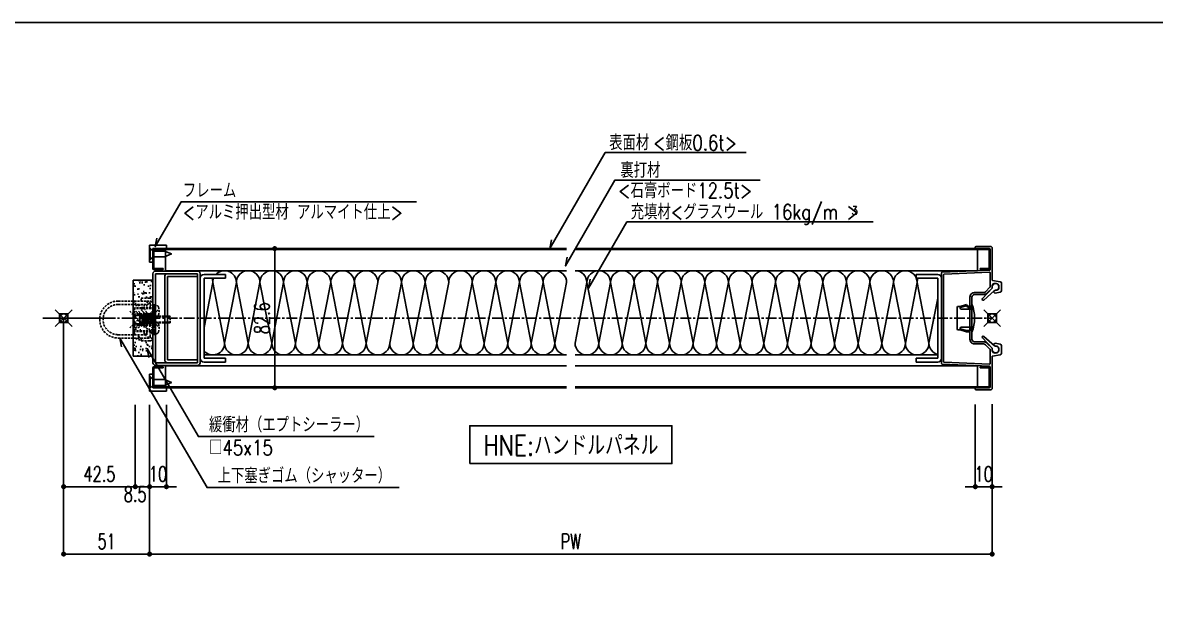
# Model space of a CAD drawing. Extents: x -275225 to 47266, y -41063 to 95295.
# Drawn here: x -229504 to -228832, y -17910 to -17555 of the extents above; entities that cross this region are included whole.
import ezdxf
from ezdxf.enums import TextEntityAlignment as Align

# ---------------------------------------------------------------- set-up
doc = ezdxf.new("R2010")
doc.units = 0
doc.header["$LTSCALE"] = 0.2
doc.header["$PDMODE"] = 99
doc.header["$PDSIZE"] = 5
doc.linetypes.add('CENTER', pattern=[50.8, 31.75, -6.35, 6.35, -6.35])
doc.linetypes.add('HIDDEN', pattern=[9.525, 6.35, -3.175])
for name, color, linetype in [('_P18_製品', 4, 'Continuous'), ('_P18_製品寸法', 9, 'Continuous'), ('_基準', 1, 'CENTER'), ('_文字', 3, 'Continuous'), ('_製品寸法', 9, 'Continuous'), ('樹脂', 6, 'Continuous')]:
    doc.layers.add(name, color=color, linetype=linetype)
doc.layers.add('_ポイント', color=1, linetype='Continuous', plot=False)
doc.styles.add('OKAMURA', font='SIMPLEX.shx', dxfattribs={"width": 0.7, "bigfont": 'BIGFONT.shx'})
doc.dimstyles.new('OKAMURA-003', dxfattribs={"dimscale": 3, "dimtxt": 3, "dimasz": 1, "dimexe": 0, "dimexo": 3, "dimgap": 1, "dimtad": 1, "dimdec": 3, "dimdsep": 46, "dimtxsty": 'OKAMURA', "dimblk1": 'DOT', "dimblk2": 'DOT', "dimsah": 1, "dimcen": 0, "dimclrd": 9, "dimclre": 9, "dimclrt": 3, "dimadec": 0, "dimazin": 0, "dimtfac": 1, "dimtdec": 3, "dimtix": 1, "dimtmove": 2, "dimatfit": 3, "dimldrblk": 'NONE', "dimfxl": 0, "dimtolj": 1, "dimarcsym": 0})

# ---------------------------------------------------------------- blocks, each defined once
blk = doc.blocks.new('_DOT')
at = {"color": 0, "linetype": 'ByBlock'}
blk.add_line((-0.5, 0), (-1, 0), dxfattribs=at)
at = {"color": 0, "linetype": 'ByBlock', "const_width": 0.5}
blk.add_lwpolyline([(-0.25, 0, 1), (0.25, 0, 1)], format="xyb", close=True, dxfattribs=at)
blk = doc.blocks.new('*D1585')
at = {"layer": '_製品寸法', "color": 9, "lineweight": -2, "transparency": 16777216}
for p, q in [((51, -51.5), (51, -100)), ((61, -51.5), (61, -100)), ((48, -100), (45, -100)), ((51, -100), (61, -100)), ((64, -100), (67, -100))]:
    blk.add_line(p, q, dxfattribs=at)
at = {"layer": 'Defpoints', "color": 0, "transparency": 16777216}
for p in [(51, -42.5), (61, -42.5), (61, -100)]:
    blk.add_point(p, dxfattribs=at)
at = {"layer": '_製品寸法', "color": 9, "lineweight": -2, "transparency": 16777216, "xscale": 3, "yscale": 3, "zscale": 3}
blk.add_blockref('_DOT', (51, -100), dxfattribs=at)
at = {"layer": '_製品寸法', "color": 9, "lineweight": -2, "transparency": 16777216, "xscale": 3, "yscale": 3, "zscale": 3, "rotation": 180}
blk.add_blockref('_DOT', (61, -100), dxfattribs=at)
at = {"layer": '_製品寸法', "color": 3, "transparency": 16777216, "insert": (56, -92.5), "char_height": 9, "attachment_point": 5, "style": 'OKAMURA'}
blk.add_mtext('\\A1;10', dxfattribs=at)
blk = doc.blocks.new('_None')
blk = doc.blocks.new('*D1586')
at = {"layer": '_製品寸法', "color": 9, "lineweight": -2, "transparency": 16777216}
for p, q in [((51, -51.5), (51, -140)), ((551, -51.5), (551, -140)), ((54, -140), (548, -140))]:
    blk.add_line(p, q, dxfattribs=at)
at = {"layer": 'Defpoints', "color": 0, "transparency": 16777216}
for p in [(51, -42.5), (551, -42.5), (551, -140)]:
    blk.add_point(p, dxfattribs=at)
at = {"layer": '_製品寸法', "color": 9, "lineweight": -2, "transparency": 16777216, "xscale": 3, "yscale": 3, "zscale": 3, "rotation": 180}
blk.add_blockref('_DOT', (51, -140), dxfattribs=at)
at = {"layer": '_製品寸法', "color": 9, "lineweight": -2, "transparency": 16777216, "xscale": 3, "yscale": 3, "zscale": 3}
blk.add_blockref('_DOT', (551, -140), dxfattribs=at)
at = {"layer": '_製品寸法', "color": 3, "transparency": 16777216, "insert": (301, -132.5), "char_height": 9, "attachment_point": 5, "style": 'OKAMURA'}
blk.add_mtext('\\A1;PW', dxfattribs=at)
blk = doc.blocks.new('*D1587')
at = {"layer": '_製品寸法', "color": 9, "lineweight": -2, "transparency": 16777216}
for p, q in [((541, -51.2), (541, -100)), ((551, -51), (551, -100)), ((538, -100), (535, -100)), ((541, -100), (551, -100)), ((554, -100), (557, -100))]:
    blk.add_line(p, q, dxfattribs=at)
at = {"layer": 'Defpoints', "color": 0, "transparency": 16777216}
for p in [(541, -42.2), (551, -42), (551, -100)]:
    blk.add_point(p, dxfattribs=at)
at = {"layer": '_製品寸法', "color": 9, "lineweight": -2, "transparency": 16777216, "xscale": 3, "yscale": 3, "zscale": 3}
blk.add_blockref('_DOT', (541, -100), dxfattribs=at)
at = {"layer": '_製品寸法', "color": 9, "lineweight": -2, "transparency": 16777216, "xscale": 3, "yscale": 3, "zscale": 3, "rotation": 180}
blk.add_blockref('_DOT', (551, -100), dxfattribs=at)
at = {"layer": '_製品寸法', "color": 3, "transparency": 16777216, "insert": (546, -92.5), "char_height": 9, "attachment_point": 5, "style": 'OKAMURA'}
blk.add_mtext('\\A1;10', dxfattribs=at)
blk = doc.blocks.new('*D1588')
at = {"layer": '_製品寸法', "color": 9, "lineweight": -2, "transparency": 16777216}
for p, q in [((42.5, -51.5), (42.5, -100)), ((51, -52.3), (51, -100)), ((39.5, -100), (36.5, -100)), ((51, -100), (42.5, -100)), ((54, -100), (57, -100))]:
    blk.add_line(p, q, dxfattribs=at)
at = {"layer": 'Defpoints', "color": 0, "transparency": 16777216}
for p in [(42.5, -42.5), (51, -43.3), (42.5, -100)]:
    blk.add_point(p, dxfattribs=at)
at = {"layer": '_製品寸法', "color": 9, "lineweight": -2, "transparency": 16777216, "xscale": 3, "yscale": 3, "zscale": 3}
blk.add_blockref('_DOT', (42.5, -100), dxfattribs=at)
at = {"layer": '_製品寸法', "color": 9, "lineweight": -2, "transparency": 16777216, "xscale": 3, "yscale": 3, "zscale": 3, "rotation": 180}
blk.add_blockref('_DOT', (51, -100), dxfattribs=at)
at = {"layer": '_製品寸法', "color": 3, "transparency": 16777216, "insert": (42.47, -104.43), "char_height": 9, "attachment_point": 5, "style": 'OKAMURA'}
blk.add_mtext('\\A1;8.5', dxfattribs=at)
blk = doc.blocks.new('*D1589')
at = {"layer": '_製品寸法', "color": 9, "lineweight": -2, "transparency": 16777216}
for p, q in [((42.5, -51.5), (42.5, -100)), ((0, -59), (0, -100)), ((3, -100), (39.5, -100))]:
    blk.add_line(p, q, dxfattribs=at)
at = {"layer": 'Defpoints', "color": 0, "transparency": 16777216}
for p in [(42.5, -42.5), (0, -50), (42.5, -100)]:
    blk.add_point(p, dxfattribs=at)
at = {"layer": '_製品寸法', "color": 9, "lineweight": -2, "transparency": 16777216, "xscale": 3, "yscale": 3, "zscale": 3, "rotation": 180}
blk.add_blockref('_DOT', (0, -100), dxfattribs=at)
at = {"layer": '_製品寸法', "color": 9, "lineweight": -2, "transparency": 16777216, "xscale": 3, "yscale": 3, "zscale": 3}
blk.add_blockref('_DOT', (42.5, -100), dxfattribs=at)
at = {"layer": '_製品寸法', "color": 3, "transparency": 16777216, "insert": (21.25, -92.5), "char_height": 9, "attachment_point": 5, "style": 'OKAMURA'}
blk.add_mtext('\\A1;42.5', dxfattribs=at)
blk = doc.blocks.new('*D1590')
at = {"layer": '_製品寸法', "color": 9, "lineweight": -2, "transparency": 16777216}
for p, q in [((51, -52.3), (51, -140)), ((0, -59), (0, -140)), ((3, -140), (48, -140))]:
    blk.add_line(p, q, dxfattribs=at)
at = {"layer": 'Defpoints', "color": 0, "transparency": 16777216}
for p in [(51, -43.3), (0, -50), (51, -140)]:
    blk.add_point(p, dxfattribs=at)
at = {"layer": '_製品寸法', "color": 9, "lineweight": -2, "transparency": 16777216, "xscale": 3, "yscale": 3, "zscale": 3, "rotation": 180}
blk.add_blockref('_DOT', (0, -140), dxfattribs=at)
at = {"layer": '_製品寸法', "color": 9, "lineweight": -2, "transparency": 16777216, "xscale": 3, "yscale": 3, "zscale": 3}
blk.add_blockref('_DOT', (51, -140), dxfattribs=at)
at = {"layer": '_製品寸法', "color": 3, "transparency": 16777216, "insert": (25.5, -132.5), "char_height": 9, "attachment_point": 5, "style": 'OKAMURA'}
blk.add_mtext('\\A1;51', dxfattribs=at)
blk = doc.blocks.new('樹脂')
at = {"layer": '_P18_製品', "color": 0, "linetype": 'ByBlock'}
for p, q in [((-8.2, 7), (-7, 7)), ((-7, 7), (-3.2, 8.09)), ((-7, 6.27), (-3.2, 7.36)), ((-7, 6.27), (-7, 7)), ((-3.2, 8.09), (-3.2, 7.59)), ((-3.2, 7.59), (-2.4, 7.59)), ((-3.2, 7.59), (-3.2, 6.86)), ((-3.2, 6.86), (-2.4, 6.86)), ((-2.4, 7.59), (-2.4, 7.09)), ((-2.4, 7.09), (-0.5, 7.09)), ((-2.4, 6.36), (-2.4, 7.09)), ((-0.5, 7.09), (-0.5, 5.41)), ((0, -8.35), (0, 8.35)), ((-8.7, -6.5), (-8.7, 6.5)), ((-7, 5.91), (-7, 6.27)), ((-6.5, 5.41), (0, 5.41)), ((-2.4, 6.36), (-0.5, 6.36)), ((-7, -5.91), (-7, -6.27)), ((-7, -6.27), (-7, -7)), ((-3.2, -7.36), (-7, -6.27)), ((0, -5.41), (-6.5, -5.41)), ((-0.8, -7.09), (-0.8, -6.36)), ((-0.8, -6.36), (-0.5, -6.36)), ((-0.5, -7.09), (-0.5, -5.41)), ((-7, -7), (-8.2, -7)), ((-3.2, -8.09), (-7, -7)), ((-3.2, -7.36), (-1.6, -7.36)), ((-3.2, -8.09), (-1.6, -8.09)), ((-1.6, -7.59), (-1.6, -6.86)), ((-1.6, -6.86), (-0.8, -6.86)), ((-1.6, -7.59), (-0.8, -7.59)), ((-1.6, -8.09), (-1.6, -7.59)), ((-0.8, -7.09), (-0.5, -7.09)), ((-0.8, -7.59), (-0.8, -7.09))]:
    blk.add_line(p, q, dxfattribs=at)
for centre, radius, start, end in [((-8.2, 6.5), 0.5, 90, 180), ((-20.99, 0), 22.59, 338.30531, 21.69469), ((-6.5, 5.91), 0.5, 180, 270), ((-8.2, -6.5), 0.5, 180, 270), ((-6.5, -5.91), 0.5, 90, 180)]:
    blk.add_arc(centre, radius, start, end, dxfattribs=at)
blk = doc.blocks.new('*D1591')
at = {"layer": '_P18_製品', "color": 9, "lineweight": -2, "transparency": 16777216}
for p, q in [((70, 41.3), (125.25, 41.3)), ((125.25, 38.3), (125.25, -38.3)), ((70, -41.3), (125.25, -41.3))]:
    blk.add_line(p, q, dxfattribs=at)
at = {"layer": 'Defpoints', "color": 0, "transparency": 16777216}
for p in [(61, 41.3), (61, -41.3), (125.25, -41.3)]:
    blk.add_point(p, dxfattribs=at)
at = {"layer": '_P18_製品', "color": 9, "lineweight": -2, "transparency": 16777216, "xscale": 3, "yscale": 3, "zscale": 3}
for p, rotation in [((125.25, 41.3), 90), ((125.25, -41.3), 270)]:
    blk.add_blockref('_DOT', p, dxfattribs=dict(at, rotation=rotation))
at = {"layer": '_P18_製品', "color": 3, "transparency": 16777216, "insert": (117.75, 0), "char_height": 9, "attachment_point": 5, "rotation": 90, "style": 'OKAMURA'}
blk.add_mtext('\\A1;82.6', dxfattribs=at)
blk = doc.blocks.new('A$C22CC3D04')
at = {"layer": '_P18_製品', "color": 5, "linetype": 'HIDDEN'}
for p, q in [((-5.600246, 55.100005), (-0.200252, 55.100006)), ((-5.600246, 53.499999), (-5.600246, 55.100005)), ((-19.200262, 53.500021), (-0.200252, 53.5)), ((-19.200262, 51.500021), (-2.200252, 51.5)), ((2.399724, 49.499992), (-9.600276, 49.49999)), ((-9.600276, 49.49999), (-9.600275, 45.49999)), ((2.399724, 49.150017), (-9.600276, 49.150015)), ((-3.800252, 51.5), (-3.800251, 49.5)), ((-2.200252, 51.5), (-2.200252, 49.5)), ((-0.200252, 49.5), (-0.200252, 53.5)), ((1.399724, 51.300003), (2.399724, 51.300003)), ((1.399755, 49.5), (1.399754, 53.5)), ((2.399725, 43.699997), (2.399724, 51.300003)), ((2.399724, 50.999992), (3.51917, 50.90197)), ((2.399724, 50.999992), (3.51917, 50.90197)), ((2.399724, 50.999992), (2.399725, 43.999992)), ((2.399724, 45.849968), (-9.600275, 45.849966)), ((2.399724, 45.499993), (-9.600275, 45.49999)), ((-4.300251, 46.499999), (-3.992145, 46.499999)), ((-4.300251, 38.5), (-4.300251, 46.499999)), ((-4.00008, 38.5), (-2.000247, 40.499999)), ((-2.000247, 44.499999), (-3.992145, 46.499999)), ((-3.992145, 38.5), (-3.992145, 46.499999)), ((-3.80025, 39.50003), (-3.800251, 45.5)), ((-2.20025, 39.50003), (-2.200251, 45.5)), ((11.699749, 44.499999), (-2.000247, 44.499999)), ((-2.000247, 40.499999), (-2.000247, 44.499999)), ((11.699749, 44.150024), (-2.000247, 44.150024)), ((11.699749, 40.849975), (-2.000247, 40.849975)), ((11.699749, 40.499999), (-2.000247, 40.499999)), ((-0.20025, 39.5), (-0.200251, 45.5)), ((1.399725, 43.699997), (2.399725, 43.699997)), ((1.399725, 41.300003), (2.399725, 41.300003)), ((1.399755, 39.5), (1.399755, 45.5)), ((2.399725, 43.999992), (3.519171, 44.098015)), ((2.399725, 43.999992), (3.519171, 44.098015)), ((2.399726, 33.699997), (2.399725, 41.300003)), ((2.399725, 40.999992), (3.519171, 40.90197)), ((2.399725, 33.999992), (2.399726, 40.999992)), ((2.399726, 40.999992), (3.519172, 40.90197)), ((11.699749, 40.499999), (11.699749, 44.499999)), ((2.399725, 39.499993), (-9.600275, 39.49999)), ((-9.600274, 35.49999), (-9.600275, 39.49999)), ((2.399725, 39.150017), (-9.600275, 39.150015)), ((2.399726, 35.849968), (-9.600274, 35.849966)), ((2.399726, 35.499992), (-9.600274, 35.49999)), ((-4.300251, 38.5), (-4.00008, 38.5)), ((-3.80025, 33.5), (-3.80025, 35.5)), ((-2.200249, 33.5), (-2.20025, 35.5)), ((-0.20025, 35.5), (-0.200249, 31.5)), ((1.999752, 35), (0.799755, 35)), ((1.399726, 33.699997), (2.399726, 33.699997)), ((1.399755, 35.5), (1.399757, 31.5)), ((2.399725, 33.999992), (3.519171, 34.098015)), ((2.399726, 33.999992), (3.519172, 34.098015)), ((-19.200262, 33.500021), (-2.200249, 33.5)), ((-19.200262, 31.500021), (-0.200249, 31.5)), ((-5.600258, 29.899993), (-5.600258, 31.499999)), ((-5.600258, 29.899993), (-0.200249, 29.899994))]:
    blk.add_line(p, q, dxfattribs=at)
for centre, radius, start, end in [((-0.200252, 53.5), 1.6, 0, 90), ((-19.200262, 42.499997), 11, 90, 270), ((-19.200262, 42.499997), 9, 90, 270), ((-2.200252, 51.5), 2, 0, 90), ((3.405843, 49.607049), 1.299999, 15.880188, 84.998886), ((-4.000269, 47.499992), 9.000009, 344.119385, 15.880646), ((3.405859, 45.392937), 1.300007, 275.000427, 344.119904), ((3.405859, 39.607048), 1.300007, 15.880066, 84.999542), ((3.405845, 35.392937), 1.299999, 275.001099, 344.119797), ((-4.000268, 37.499992), 9.000009, 344.119354, 15.880615), ((-2.200249, 33.5), 2, 270, 0), ((-0.200249, 31.5), 1.6, 270, 0)]:
    blk.add_arc(centre, radius, start, end, dxfattribs=at)
for p in [(-7.400257, 42.5), (-3.800251, 42.5), (-2.200249, 42.5)]:
    blk.add_point(p, dxfattribs=at)
blk = doc.blocks.new('HNE1')
h = blk.add_hatch()
h.set_pattern_fill('AR-SAND', color=6, scale=0.1, style=0)
h.set_pattern_definition([(37.5, (-4997.712, 2657.586), (-0.160003, 4.8941324), [0, -3.8608, 0, -4.318, 0, -4.1275]), (7.5, (-4997.712, 2657.586), (4.495233, 7.168251), [0, -2.0828, 0, -3.4798, 0, -1.3335]), (327.5, (-5000.836, 2657.586), (7.9099237, 0.014372), [0, -1.27, 0, -4.572, 0, -5.969]), (317.5, (-5000.836, 2657.586), (7.6355645, 2.229293), [0, -0.635, 0, -2.9972, 0, -3.429])])
h.paths.add_polyline_path([(53, -22.5), (41.3, -22.5), (41.3, 22.5), (53, 22.5)])
at = {"color": 6}
blk.add_lwpolyline([(53, -22.5), (41.3, -22.5), (41.3, 22.5), (53, 22.5)], close=True, dxfattribs=at)
at = {"layer": '_P18_製品'}
for p, q in [((53, 40.7), (53, 29.4)), ((53.6, 41.3), (298.5, 41.3)), ((53.6, 40.7), (53.6, 29.4)), ((53.6, 40.7), (298.5, 40.7)), ((60.5, 40.7), (60.5, 28.2)), ((303.5, 41.3), (549.2, 41.3)), ((303.5, 40.7), (549.2, 40.7)), ((541, 42.2), (541, 41.6)), ((541.3, 42.5), (550.5, 42.5)), ((541.3, 41.3), (549.5, 41.3)), ((542.3, 40.7), (542.3, 28.2)), ((549.2, 40.7), (549.2, 29.4)), ((549.8, 28.7971), (549.8, 41)), ((549.8, 40.7), (549.8, 29.4)), ((550.5, 42.5), (551, 42)), ((551, 42), (551, 22.7513)), ((53.6, 29.4), (59, 29.4)), ((53.6, 28.8), (59, 28.8)), ((79.4, 28), (54.6, 28)), ((59, 29.4), (59, 28.8)), ((60.5, 28.2), (298.5, 28.2)), ((303.5, 28.2), (542.3, 28.2)), ((521, 0.3), (520.9999, 26.9613)), ((549.5131, 28.4974), (521.2868, 27.2611)), ((549.4869, 27.2951), (522.4869, 26.1125)), ((543.8, 29.4), (543.8, 28.8)), ((543.8, 29.4), (549.2, 29.4)), ((543.8, 28.8), (549.2, 28.8)), ((549.8, 18.5807), (549.8, 26.9954)), ((53, -26.4), (53, 26.4)), ((79.4, 26.4), (54.6, 26.4)), ((54.6, -26.4), (54.6, 26.4)), ((60, -24.8), (60, 24.8)), ((79.4, 24.8), (61.6, 24.8)), ((61.6, -24.8), (61.6, 24.8)), ((79.4, 26.4), (79.4, -26.4)), ((81, 26.4), (81, -26.4)), ((81, 23.7), (81, -23.7)), ((83.3, 26), (96, 26)), ((83.3, 23.7), (96, 23.7)), ((83.3, 23.7), (83.3, -23.7)), ((96, 26), (96, 23.7)), ((506, 26), (518.7, 26)), ((506, 26), (506, 23.7)), ((506, 23.7), (518.7, 23.7)), ((518.7, 23.7), (518.7, -23.7)), ((521, 23.7), (521, -23.7)), ((522.2, 0), (522.2, 25.8128)), ((551.2479, 22.4559), (555.6734, 21.6755)), ((553.7602, 20.4897), (552.7602, 20.6661)), ((556.4998, 20.6907), (556.4998, 16.387)), ((540.4998, 15.1989), (545.7968, 15.1989)), ((545.7968, 13.9989), (540.4998, 13.9989)), ((545.2836, 11.642), (550.953, 17.8655)), ((552.3556, 16.4628), (546.1321, 10.7935)), ((547.0696, 15.7261), (549.7121, 18.3686)), ((550.9118, 17.8713), (547.9181, 14.8776)), ((550.9997, 19.1889), (550.9997, 18.0834)), ((552.6195, 16.3869), (553.7602, 16.588)), ((555.6734, 15.4022), (552.88, 14.9096)), ((554.9997, 18.0652), (554.9997, 19.0125)), ((537.7998, 0), (537.7998, 12.4989)), ((538.9998, 12.4989), (538.9998, 0.3)), ((521, 0.3), (521.3, 0)), ((521, -0.3), (521.3, 0)), ((522.2, 0), (522.2, -25.8128)), ((537.7998, 0), (537.7998, -12.4989)), ((538.9998, 0.3), (538.6998, 0)), ((521, -0.3), (520.9999, -26.9613)), ((538.9998, -0.3), (538.6998, 0)), ((538.9998, -12.4989), (538.9998, -0.3)), ((545.2837, -11.6419), (550.9531, -17.8653)), ((552.3558, -16.4626), (546.1322, -10.7934)), ((545.7968, -13.9989), (540.4998, -13.9989)), ((540.4998, -15.1989), (545.7968, -15.1989)), ((547.0696, -15.7261), (549.7121, -18.3686)), ((550.9118, -17.8713), (547.9181, -14.8776)), ((549.8, -18.5807), (549.8, -26.9954)), ((550.9997, -19.1889), (550.9997, -18.0834)), ((552.6195, -16.3869), (553.7602, -16.588)), ((555.6734, -15.4022), (552.88, -14.9096)), ((554.9997, -18.0652), (554.9997, -19.0125)), ((556.4998, -20.6907), (556.4998, -16.387)), ((79.4304, -26.4), (54.6, -26.4)), ((79.4, -24.8), (61.6, -24.8)), ((79.4, -26.4), (61.6, -26.4)), ((83.3, -23.7), (96, -23.7)), ((83.3, -26), (96, -26)), ((96, -23.7), (96, -26)), ((506, -23.7), (518.7, -23.7)), ((506, -23.7), (506, -26)), ((506, -26), (518.7, -26)), ((549.4869, -27.2951), (522.4869, -26.1125)), ((551, -42), (551, -22.7513)), ((551.2479, -22.4559), (555.6734, -21.6755)), ((553.7602, -20.4897), (552.7602, -20.6661)), ((53, -40.6999), (53, -29.3999)), ((53.6, -28.7999), (59, -28.7999)), ((53.6, -40.6999), (53.6, -29.3999)), ((53.6, -29.3999), (59, -29.3999)), ((79.4, -28), (54.6, -28)), ((59, -29.3999), (59, -28.7999)), ((60.5, -40.6999), (60.5, -28.1999)), ((60.5, -28.1999), (298.5, -28.1999)), ((303.5, -28.1999), (542.3, -28.1999)), ((549.5131, -28.4974), (521.2868, -27.2611)), ((542.3, -40.6999), (542.3, -28.1999)), ((543.8, -29.3999), (543.8, -28.7999)), ((543.8, -28.7999), (549.2, -28.7999)), ((543.8, -29.3999), (549.2, -29.3999)), ((549.2, -40.6999), (549.2, -29.3999)), ((549.8, -28.7971), (549.8, -41)), ((549.8, -40.6999), (549.8, -29.3999)), ((53.6, -40.6999), (298.5, -40.6999)), ((53.6, -41.2999), (298.5, -41.2999)), ((303.5, -40.6999), (549.2, -40.6999)), ((303.5, -41.2999), (549.2, -41.2999)), ((541, -42.2), (541, -41.6)), ((541.3, -41.3), (549.5, -41.3)), ((541.3, -42.5), (550.5, -42.5)), ((550.5, -42.5), (551, -42))]:
    blk.add_line(p, q, dxfattribs=at)
at = {"layer": '_P18_製品', "color": 6, "linetype": 'ByBlock'}
for p, q in [((88.5, 21.2), (83.3, -5.5429)), ((88.5, 21.2), (95.5, -14.8)), ((102.5, 21.2), (95.5, -14.8)), ((102.5, 21.2), (109.5, -14.8)), ((116.5, 21.2), (109.5, -14.8)), ((116.5, 21.2), (123.5, -14.8)), ((130.5, 21.2), (123.5, -14.8)), ((130.5, 21.2), (137.5, -14.8)), ((144.5, 21.2), (137.5, -14.8)), ((144.5, 21.2), (151.5, -14.8)), ((158.5, 21.2), (151.5, -14.8)), ((158.5, 21.2), (165.5, -14.8)), ((172.5, 21.2), (165.5, -14.8)), ((172.5, 21.2), (179.5, -14.8)), ((186.5, 21.2), (179.5, -14.8)), ((200.5, 21.2), (193.5, -14.8)), ((200.5, 21.2), (207.5, -14.8)), ((214.5, 21.2), (207.5, -14.8)), ((214.5, 21.2), (221.5, -14.8)), ((228.5, 21.2), (221.5, -14.8)), ((242.5, 21.2), (235.5, -14.8)), ((242.5, 21.2), (249.5, -14.8)), ((256.5, 21.2), (249.5, -14.8)), ((256.5, 21.2), (263.5, -14.8)), ((270.5, 21.2), (263.5, -14.8)), ((270.5, 21.2), (277.5, -14.8)), ((284.5, 21.2), (277.5, -14.8)), ((284.5, 21.2), (291.5, -14.8)), ((298.5, 21.2), (291.5, -14.8)), ((83.3, -21.8), (298.5, -21.8))]:
    blk.add_line(p, q, dxfattribs=at)
at = {"layer": '_P18_製品', "color": 6}
for p, q in [((310.5, 21.2), (303.5, -14.8)), ((310.5, 21.2), (317.5, -14.8)), ((324.5, 21.2), (317.5, -14.8)), ((324.5, 21.2), (331.5, -14.8)), ((338.5, 21.2), (331.5, -14.8)), ((338.5, 21.2), (345.5, -14.8)), ((352.5, 21.2), (345.5, -14.8)), ((352.5, 21.2), (359.5, -14.8)), ((366.5, 21.2), (359.5, -14.8)), ((366.5, 21.2), (373.5, -14.8)), ((380.5, 21.2), (373.5, -14.8)), ((380.5, 21.2), (387.5, -14.8)), ((394.5, 21.2), (387.5, -14.8)), ((394.5, 21.2), (401.5, -14.8)), ((408.5, 21.2), (401.5, -14.8)), ((408.5, 21.2), (415.5, -14.8)), ((422.5, 21.2), (415.5, -14.8)), ((422.5, 21.2), (429.5, -14.8)), ((436.5, 21.2), (429.5, -14.8)), ((436.5, 21.2), (443.5, -14.8)), ((450.5, 21.2), (443.5, -14.8)), ((450.5, 21.2), (457.5, -14.8)), ((464.5, 21.2), (457.5, -14.8)), ((464.5, 21.2), (471.5, -14.8)), ((478.5, 21.2), (471.5, -14.8)), ((478.5, 21.2), (485.5, -14.8)), ((492.5, 21.2), (485.5, -14.8)), ((492.5, 21.2), (499.5, -14.8)), ((506.5, 21.2), (499.5, -14.8)), ((506.5, 21.2), (513.5, -14.8)), ((518.7, 11.9428), (513.5, -14.8)), ((303.5, -21.8), (518.7, -21.8))]:
    blk.add_line(p, q, dxfattribs=at)
at = {"layer": '_P18_製品', "color": 0, "linetype": 'ByBlock'}
blk.add_line((53, -26.4), (53, -6.5), dxfattribs=at)
at = {"layer": '_P18_製品'}
for points in [[(61, 43.3), (51, 43.3), (51, 33.3), (53, 33.3), (53, 41.3), (61, 41.3)], [(61, -43.3), (51, -43.3), (51, -33.3), (53, -33.3), (53, -41.3), (61, -41.3)]]:
    blk.add_lwpolyline(points, close=True, dxfattribs=at)
at = {"layer": '_P18_製品', "color": 6, "linetype": 'ByBlock'}
for points in [[(51.2625, 41.6), (51.2625, 34.6), (51, 34.6), (51, 41.6)], [(51.2625, 34.6), (51.2625, 41.6), (53.0125, 39.85), (53.0125, 36.35)], [(53.0125, 36.35), (53.0125, 39.85), (59.7751, 39.85), (64, 38.1), (59.7751, 36.35)], [(51.2625, -41.6), (51.2625, -34.6), (51, -34.6), (51, -41.6)], [(51.2625, -34.6), (51.2625, -41.6), (53.0125, -39.85), (53.0125, -36.35)], [(53.0125, -36.35), (53.0125, -39.85), (59.7751, -39.85), (64, -38.1), (59.7751, -36.35)]]:
    blk.add_lwpolyline(points, close=True, dxfattribs=at)
at = {"layer": '_P18_製品'}
for centre, radius, start, end in [((53.6, 40.7), 0.6, 90, 180), ((541.3, 42.2), 0.3, 90, 179.9998363), ((541.3, 41.6), 0.3, 179.9997453, 270.0000036), ((549.2, 40.7), 0.6, 0, 90), ((549.5, 41), 0.3, 0.0000277, 90.0000036), ((53.6, 29.4), 0.6, 180, 270), ((54.6, 26.4), 1.6, 90, 180), ((79.4, 26.4), 1.6, 360, 90), ((521.2999, 26.9613), 0.3, 92.5080108, 180.000065), ((549.2, 29.4), 0.6, 270, 0), ((549.5, 26.9954), 0.3, 0.0000277, 92.5080108), ((549.5, 28.7971), 0.3, 272.5080108, 0.0000277), ((61.6, 24.8), 1.6, 90, 180), ((83.3, 23.7), 2.3, 90, 180), ((518.7, 23.7), 2.3, 0, 90), ((522.5, 25.8128), 0.3, 92.5080108, 180), ((552.4997, 19.1889), 1.5, 79.9992782, 180), ((551.3, 22.7513), 0.3, 180.0015682, 259.9994599), ((553.0618, 18.5717), 2, 261.629364, 188.370605), ((553.4997, 19.0125), 1.5, 359.9999698, 79.9992782), ((555.4998, 20.6907), 1, 0, 80.0000696), ((540.4998, 12.4989), 2.7, 89.9997512, 180), ((540.4998, 12.4989), 1.5, 89.9997512, 180), ((545.7968, 16.9989), 1.8, 269.9997512, 315.0001023), ((545.7968, 16.9989), 3, 269.9997512, 315.0001023), ((549.5, 18.5807), 0.3, 314.9995738, 0.0000277), ((550.6997, 18.0834), 0.3, 315.0001023, 0), ((552.7498, 15.6483), 0.75, 99.9999103, 280.000209), ((553.4997, 18.0652), 1.5, 279.9999103, 359.9999698), ((555.4998, 16.387), 1, 280.000209, 0), ((545.7079, 11.2178), 0.6, 135, 315), ((540.4998, -12.4989), 2.7, 180, 270.0002488), ((540.4998, -12.4989), 1.5, 180, 270.0002488), ((545.708, -11.2176), 0.6, 45.0005279, 225.0005279), ((545.7968, -16.9989), 3, 44.9998977, 90.0002488), ((545.7968, -16.9989), 1.8, 44.9998977, 90.0002488), ((549.5, -18.5807), 0.3, 359.9999723, 45.0004262), ((550.6997, -18.0834), 0.3, 0, 44.9998977), ((552.4997, -19.1889), 1.5, 180, 280.0007218), ((553.062, -18.5715), 2, 171.6299229, 98.3711639), ((552.7498, -15.6483), 0.75, 79.999791, 260.0000897), ((553.4997, -18.0652), 1.5, 0.0000302, 80.0000897), ((553.4997, -19.0125), 1.5, 280.0007218, 0.0000302), ((555.4998, -16.387), 1, 0, 79.999791), ((54.6, -26.4), 1.6, 180, 270), ((61.6, -24.8), 1.6, 180, 270), ((79.4, -26.4), 1.6, 270, 360), ((83.3, -23.7), 2.3, 180, 270), ((518.7, -23.7), 2.3, 270, 0), ((522.5, -25.8128), 0.3, 180, 267.4919892), ((551.3, -22.7513), 0.3, 100.0005401, 179.9984318), ((555.4998, -20.6907), 1, 279.9999304, 0), ((53.6, -29.3999), 0.6, 90, 180), ((521.2999, -26.9613), 0.3, 179.999935, 267.4919892), ((549.2, -29.3999), 0.6, 0, 90), ((549.5, -26.9954), 0.3, 267.4919892, 359.9999723), ((549.5, -28.7971), 0.3, 359.9999723, 87.4919892), ((541.3, -41.6), 0.3, 89.9999964, 180.0002547), ((541.3, -42.2), 0.3, 180.0001637, 270), ((549.2, -40.6999), 0.6, 270, 0), ((549.5, -41), 0.3, 269.9999964, 359.9999723)]:
    blk.add_arc(centre, radius, start, end, dxfattribs=at)
at = {"layer": '_P18_製品', "color": 6, "linetype": 'ByBlock'}
for centre, start, end in [((95.5, 21.2), 0, 136.7082326), ((109.5, 21.2), 0, 180), ((123.5, 21.2), 0, 180), ((137.5, 21.2), 0, 180), ((151.5, 21.2), 0, 180), ((165.5, 21.2), 0, 180), ((179.5, 21.2), 0, 180), ((193.5, 21.2), 0, 180), ((207.5, 21.2), 0, 180), ((221.5, 21.2), 0, 180), ((235.5, 21.2), 0, 180), ((249.5, 21.2), 0, 180), ((263.5, 21.2), 0, 180), ((277.5, 21.2), 0, 180), ((291.5, 21.2), 0, 180), ((81.5, 21.2), 0, 20.9248011), ((95.5, 21.2), 159.0751989, 180), ((88.5, -14.8), 222.02445, 0), ((102.5, -14.8), 180, 0), ((116.5, -14.8), 180, 0), ((130.5, -14.8), 180, 0), ((144.5, -14.8), 180, 0), ((158.5, -14.8), 180, 0), ((172.5, -14.8), 180, 0), ((186.5, -14.8), 180, 0), ((200.5, -14.8), 180, 0), ((214.5, -14.8), 180, 0), ((228.5, -14.8), 180, 0), ((242.5, -14.8), 180, 0), ((256.5, -14.8), 180, 0), ((270.5, -14.8), 180, 0), ((284.5, -14.8), 180, 0), ((298.5, -14.8), 180, 269.9999789)]:
    blk.add_arc(centre, 7, start, end, dxfattribs=at)
at = {"layer": '_P18_製品', "color": 6}
for centre, start, end in [((303.5, 21.2), 0, 90), ((317.5, 21.2), 0, 180), ((331.5, 21.2), 0, 180), ((345.5, 21.2), 0, 180), ((359.5, 21.2), 0, 180), ((373.5, 21.2), 0, 180), ((387.5, 21.2), 0, 180), ((401.5, 21.2), 0, 180), ((415.5, 21.2), 0, 180), ((429.5, 21.2), 0, 180), ((443.5, 21.2), 0, 180), ((457.5, 21.2), 0, 180), ((471.5, 21.2), 0, 180), ((485.5, 21.2), 0, 180), ((499.5, 21.2), 0, 180), ((513.5, 21.2), 159.0751989, 180), ((310.5, -14.8), 180, 0), ((324.5, -14.8), 180, 0), ((338.5, -14.8), 180, 0), ((352.5, -14.8), 180, 0), ((366.5, -14.8), 180, 0), ((380.5, -14.8), 180, 0), ((394.5, -14.8), 180, 0), ((408.5, -14.8), 180, 0), ((422.5, -14.8), 180, 0), ((436.5, -14.8), 180, 0), ((450.5, -14.8), 180, 0), ((464.5, -14.8), 180, 0), ((478.5, -14.8), 180, 0), ((492.5, -14.8), 180, 0), ((506.5, -14.8), 180, 0), ((520.5, -14.8), 180, 255.0992272)]:
    blk.add_arc(centre, 7, start, end, dxfattribs=at)
at = {"layer": '_P18_製品', "color": 0, "linetype": 'ByBlock'}
blk.add_arc((53.6, -40.6999), 0.6, 180, 270, dxfattribs=at)
at = {"layer": '_ポイント'}
for p in [(0, 0), (51, 0), (551, 0)]:
    blk.add_point(p, dxfattribs=at)
at = {"layer": '_基準'}
for q in [(-12.4188, 0), (551, 0), (551, 0)]:
    blk.add_line((51, 0), q, dxfattribs=at)
at = {"layer": '_製品寸法'}
blk.add_blockref('A$C22CC3D04', (51.6002, -43.3), dxfattribs=at)
at = {"layer": '樹脂'}
blk.add_blockref('樹脂', (538.9998, 0), dxfattribs=at)
at = {"layer": '_P18_製品'}
dim = blk.add_linear_dim(base=(125.2508, -41.3), p1=(61, 41.3), p2=(61, -41.3), angle=90, dimstyle='OKAMURA-003', dxfattribs=at)
dim.commit()
dim.dimension.update_dxf_attribs({"geometry": '*D1591', "text_midpoint": (117.7508, 0)})
blk = doc.blocks.new('*U1584')
at = {"layer": '_ポイント'}
blk.add_point((0, 0), dxfattribs=at)
blk.add_point((0, 0), dxfattribs=at)
at = {"layer": '_基準'}
blk.add_line((27, 0), (-12.4188, 0), dxfattribs=at)
at = {"layer": '_文字', "color": 9}
for points in [[(289.535, 46.5401), (288.611, 41.3), (321.3774, 98.2703), (404.9729, 98.2703)], [(298.7988, 36.2394), (297.8748, 30.9994), (327.1458, 81.9202), (413.3306, 81.9202)], [(55.2921, 47.451), (54.3681, 42.5), (69.8216, 69.1051), (209.427, 69.1051)], [(312.4647, 23.0816), (311.5409, 17.8421), (334.2313, 57.1659), (480.3702, 57.1659)], [(34.3129, -17.0208), (33.3889, -11.7807), (85.1337, -100.4816), (199.1662, -100.4816)], [(50.4888, -23.316), (49.5648, -18.0759), (79.9952, -70.2319), (184.2966, -70.2319)]]:
    blk.add_lwpolyline(points, dxfattribs=at)
at = {"layer": '_文字'}
blk.add_lwpolyline([(240.9989, -86.3266), (240.9989, -63.8266), (360.9989, -63.8266), (360.9989, -86.3266)], close=True, dxfattribs=at)
blk.add_lwpolyline([(240.9989, -86.3266), (240.9989, -63.8266), (360.9989, -63.8266), (360.9989, -86.3266)], close=True, dxfattribs=at)
at = {"layer": '_P18_製品'}
blk.add_blockref('HNE1', (0, 0), dxfattribs=at)
at = {"layer": '_文字', "style": 'OKAMURA', "width": 0.8}
for s, height, p in [('表面材 ', 9, (323.6906, 99.6855)), ('<鋼板0.6t> ', 9, (349.8418, 99.5718)), ('裏打材 ', 9, (330.3843, 83.3075)), ('<石膏ボード12.5t> ', 9, (328.9964, 71.2347)), ('フレーム', 9, (70.7468, 71.349)), ('<アルミ押出型材 アルマイト仕上> ', 9, (70.7468, 58.4571)), ('充填材<グラスウール 16kg/m > ', 9, (336.5167, 58.581)), ('3', 5, (467.6896, 61.3922)), ('緩衝材（エプトシーラー）', 9, (86.2248, -67.7291)), ('□45x15', 9, (86.337, -81.3054)), ('上下塞ぎゴム（シャッター）', 9, (91.3633, -97.9789))]:
    blk.add_text(s, height=height, dxfattribs=at).set_placement(p)
blk.add_text('HNE:ハンドルパネル', height=12, dxfattribs=at).set_placement((300.9989, -75.0766), align=Align.MIDDLE)
at = {"layer": '_製品寸法'}
for base, p1, p2, picture, middle in [((42.5, -100), (0, -50), (42.5, -42.5), '*D1589', (21.25, -92.5)), ((51, -140), (0, -50), (51, -43.3), '*D1590', (25.5, -132.5)), ((61, -100), (51, -42.5), (61, -42.5), '*D1585', (56, -92.5)), ((551, -100), (541, -42.2), (551, -42), '*D1587', (546, -92.5))]:
    dim = blk.add_linear_dim(base=base, p1=p1, p2=p2, dimstyle='OKAMURA-003', dxfattribs=at)
    dim.commit()
    dim.dimension.update_dxf_attribs({"geometry": picture, "text_midpoint": middle})
dim = blk.add_linear_dim(base=(42.5, -100), p1=(51, -43.3), p2=(42.5, -42.5), dimstyle='OKAMURA-003', dxfattribs=at)
dim.commit()
dim.dimension.update_dxf_attribs({"geometry": '*D1588', "text_midpoint": (42.4739, -104.427), "dimtype": 160})
dim = blk.add_linear_dim(base=(551, -140), p1=(51, -42.5), p2=(551, -42.5), text='PW', dimstyle='OKAMURA-003', dxfattribs=at)
dim.commit()
dim.dimension.update_dxf_attribs({"geometry": '*D1586', "text_midpoint": (301, -132.5)})

msp = doc.modelspace()

# ---------------------------------------------------------------- linework, layer by layer
msp.add_line((-229480.13, -17730.3), (-229480.13, -17830.3))
at = {"layer": '_P18_製品寸法'}
msp.add_lwpolyline([(-227214.41, -20359.55), (-229686.57, -20359.55), (-229686.57, -17554.91), (-227214.41, -17554.91)], close=True, dxfattribs=at)

# ---------------------------------------------------------------- block references
at = {"layer": '_P18_製品'}
msp.add_blockref('*U1584', (-229480.13, -17730.3), dxfattribs=at)

doc.saveas('drawing.dxf')
